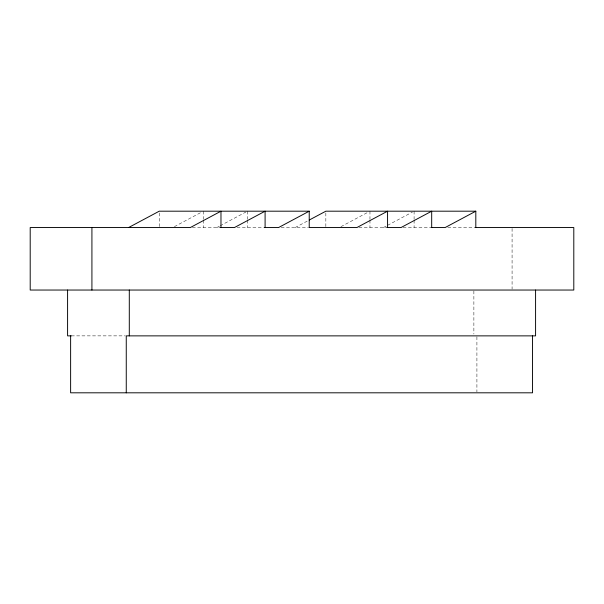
<?xml version="1.0" encoding="UTF-8"?>
<svg xmlns="http://www.w3.org/2000/svg" width="604" height="604" viewBox="0 0 604 604"><rect width="100%" height="100%" fill="white"/><g stroke="black" fill="none" stroke-linecap="round" stroke-linejoin="round"><path stroke-width="0.45" stroke-dasharray="3.02 2.27" d="M174.375 226.666L201.721 212.072M216.844 227.549L219.335 226.221M220.158 225.783L245.843 212.072M295.182 227.549L308.44 220.475M340.966 226.666L368.312 212.072M383.434 227.549L386.749 225.783M387.579 225.337L412.434 212.072M192.359 227.549L220.037 227.549M237.04 227.549L263.601 227.549M281.162 227.549L308.289 227.549M358.95 227.549L386.998 227.549M403.072 227.549L430.75 227.549M447.76 227.549L475.333 227.549M71.363 335.869L125.3 335.869M512.079 228.486L512.079 289.112M476.911 336.805L476.911 391.875M473.876 290.977L473.876 334.004M414.095 211.189L414.095 219.373M414.095 220.279L414.095 227.549M369.965 211.189L369.965 219.373M369.965 220.279L369.965 227.549M325.843 213.008L325.843 226.643M247.504 211.189L247.504 219.373M247.504 220.279L247.504 227.549M203.382 211.189L203.382 219.373M203.382 220.279L203.382 227.549M159.252 213.008L159.252 226.643"/><path stroke-width="0.91" d="M128.592 227.549L159.252 211.189L309.225 211.189L309.225 227.549M309.225 211.189L278.565 227.549L264.537 227.549M309.271 220.03L325.843 211.189L475.809 211.189L475.809 227.549M475.809 211.189L445.156 227.549L431.128 227.549M220.415 227.549L234.435 227.549L265.096 211.189L265.096 227.549M309.21 227.549L356.904 227.549L387.564 211.189L387.564 227.549M386.998 227.549L401.026 227.549L431.686 211.189L431.686 227.549M475.333 227.549L573.8 227.549L573.8 290.041L30.2 290.041L30.2 227.549L190.313 227.549L220.973 211.189L220.973 227.549M71.363 335.869L67.588 335.869L67.588 290.041M535.582 290.041L535.582 335.869L126.259 335.869L126.259 392.811M532.547 335.869L532.547 392.811L70.623 392.811L70.623 335.869M129.294 290.041L129.294 335.869M91.921 227.549L91.921 290.041"/></g></svg>
